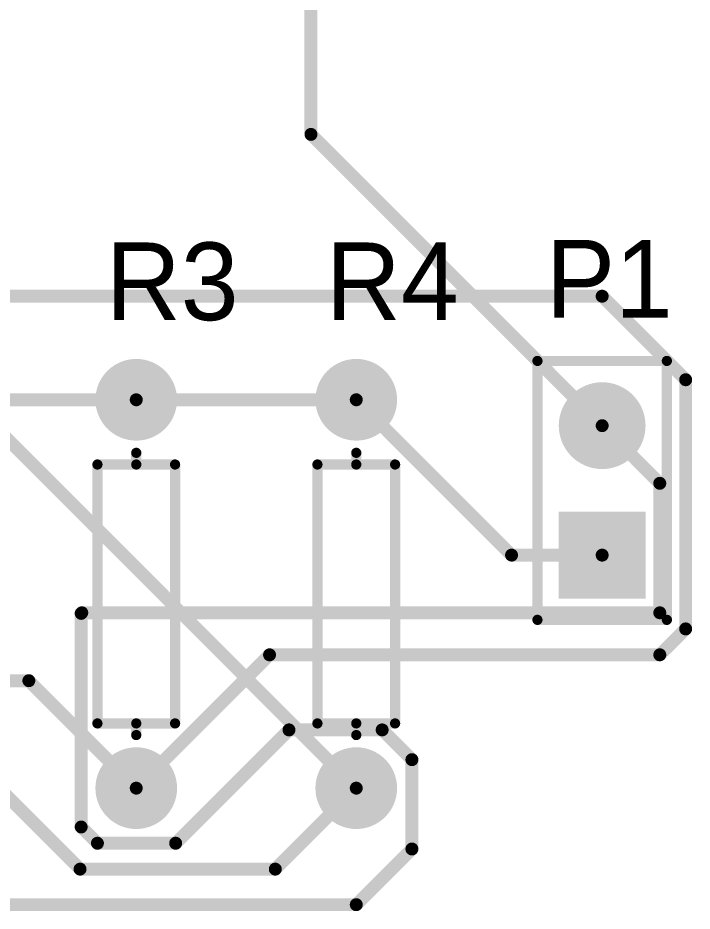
# Model space of a CAD drawing. Header units: millimetres. Extents: x 1.07 to 6.94, y 1.08 to 4.96.
# Drawn here: x 6.019 to 6.54, y 2.33 to 3.02 of the extents above; entities that cross this region are included whole.
import ezdxf

# ---------------------------------------------------------------- set-up
doc = ezdxf.new("R2010")
doc.units = ezdxf.units.MM
doc.header["$MEASUREMENT"] = 0
for name, color, linetype in [('BottomLayer', 5, 'Continuous'), ('BottomSolder', 6, 'Continuous'), ('MultiLayer', 9, 'Continuous'), ('PadHoleLayer', 156, 'Continuous'), ('TopLayer', 1, 'Continuous'), ('TopOverlay', 2, 'Continuous'), ('TopSolder', 216, 'Continuous')]:
    doc.layers.add(name, color=color, linetype=linetype)

# ---------------------------------------------------------------- blocks, each defined once
blk = doc.blocks.new('AXIAL_0_3_36')
at = {"layer": 'BottomLayer', "const_width": 0.02756}
for points in [[(-0.16378, 0, 1), (-0.13622, 0, 1)], [(0.13622, 0, 1), (0.16378, 0, 1)]]:
    blk.add_lwpolyline(points, format="xyb", close=True, dxfattribs=at)
at = {"layer": 'BottomSolder', "const_width": 0.03156}
for points in [[(-0.16578, 0, 1), (-0.13422, 0, 1)], [(0.13422, 0, 1), (0.16578, 0, 1)]]:
    blk.add_lwpolyline(points, format="xyb", close=True, dxfattribs=at)
at = {"layer": 'MultiLayer', "const_width": 0.02756}
for points in [[(-0.16378, 0, 1), (-0.13622, 0, 1)], [(0.13622, 0, 1), (0.16378, 0, 1)]]:
    blk.add_lwpolyline(points, format="xyb", close=True, dxfattribs=at)
at = {"layer": 'PadHoleLayer', "const_width": 0.01673}
for points in [[(-0.15837, 0, 1), (-0.14163, 0, 1)], [(0.14163, 0, 1), (0.15837, 0, 1)]]:
    blk.add_lwpolyline(points, format="xyb", close=True, dxfattribs=at)
at = {"layer": 'TopLayer', "const_width": 0.02756}
for points in [[(-0.16378, 0, 1), (-0.13622, 0, 1)], [(0.13622, 0, 1), (0.16378, 0, 1)]]:
    blk.add_lwpolyline(points, format="xyb", close=True, dxfattribs=at)
at = {"layer": 'TopOverlay', "const_width": 0.00787}
for points in [[(-0.1, 0.03), (-0.1, -0.03)], [(-0.1, 0.03), (0.1, 0.03)], [(0.1, 0.03), (0.1, 0)], [(-0.109, 0), (-0.1, 0)], [(0.1, 0), (0.109, 0)], [(0.1, 0), (0.1, -0.03)], [(-0.1, -0.03), (0.1, -0.03)]]:
    blk.add_lwpolyline(points, dxfattribs=at)
at = {"layer": 'TopOverlay', "const_width": 0.00394}
for points in [[(-0.10197, 0.03, 1), (-0.09803, 0.03, 1)], [(-0.10197, 0.03, 1), (-0.09803, 0.03, 1)], [(0.09803, 0.03, 1), (0.10197, 0.03, 1)], [(0.09803, 0.03, 1), (0.10197, 0.03, 1)], [(-0.11097, 0, 1), (-0.10703, 0, 1)], [(-0.10197, 0, 1), (-0.09803, 0, 1)], [(0.09803, 0, 1), (0.10197, 0, 1)], [(0.09803, 0, 1), (0.10197, 0, 1)], [(0.09803, 0, 1), (0.10197, 0, 1)], [(0.10703, 0, 1), (0.11097, 0, 1)], [(-0.10197, -0.03, 1), (-0.09803, -0.03, 1)], [(-0.10197, -0.03, 1), (-0.09803, -0.03, 1)], [(0.09803, -0.03, 1), (0.10197, -0.03, 1)], [(0.09803, -0.03, 1), (0.10197, -0.03, 1)]]:
    blk.add_lwpolyline(points, format="xyb", close=True, dxfattribs=at)
at = {"layer": 'TopSolder', "const_width": 0.03156}
for points in [[(-0.16578, 0, 1), (-0.13422, 0, 1)], [(0.13422, 0, 1), (0.16578, 0, 1)]]:
    blk.add_lwpolyline(points, format="xyb", close=True, dxfattribs=at)
blk = doc.blocks.new('AXIAL_0_3_37')
at = {"layer": 'BottomLayer', "const_width": 0.02756}
for points in [[(-0.16378, 0, 1), (-0.13622, 0, 1)], [(0.13622, 0, 1), (0.16378, 0, 1)]]:
    blk.add_lwpolyline(points, format="xyb", close=True, dxfattribs=at)
at = {"layer": 'BottomSolder', "const_width": 0.03156}
for points in [[(-0.16578, 0, 1), (-0.13422, 0, 1)], [(0.13422, 0, 1), (0.16578, 0, 1)]]:
    blk.add_lwpolyline(points, format="xyb", close=True, dxfattribs=at)
at = {"layer": 'MultiLayer', "const_width": 0.02756}
for points in [[(-0.16378, 0, 1), (-0.13622, 0, 1)], [(0.13622, 0, 1), (0.16378, 0, 1)]]:
    blk.add_lwpolyline(points, format="xyb", close=True, dxfattribs=at)
at = {"layer": 'PadHoleLayer', "const_width": 0.01673}
for points in [[(-0.15837, 0, 1), (-0.14163, 0, 1)], [(0.14163, 0, 1), (0.15837, 0, 1)]]:
    blk.add_lwpolyline(points, format="xyb", close=True, dxfattribs=at)
at = {"layer": 'TopLayer', "const_width": 0.02756}
for points in [[(-0.16378, 0, 1), (-0.13622, 0, 1)], [(0.13622, 0, 1), (0.16378, 0, 1)]]:
    blk.add_lwpolyline(points, format="xyb", close=True, dxfattribs=at)
at = {"layer": 'TopOverlay', "const_width": 0.00787}
for points in [[(-0.1, 0.03), (-0.1, -0.03)], [(-0.1, 0.03), (0.1, 0.03)], [(0.1, 0.03), (0.1, 0)], [(-0.109, 0), (-0.1, 0)], [(0.1, 0), (0.109, 0)], [(0.1, 0), (0.1, -0.03)], [(-0.1, -0.03), (0.1, -0.03)]]:
    blk.add_lwpolyline(points, dxfattribs=at)
at = {"layer": 'TopOverlay', "const_width": 0.00394}
for points in [[(-0.10197, 0.03, 1), (-0.09803, 0.03, 1)], [(-0.10197, 0.03, 1), (-0.09803, 0.03, 1)], [(0.09803, 0.03, 1), (0.10197, 0.03, 1)], [(0.09803, 0.03, 1), (0.10197, 0.03, 1)], [(-0.11097, 0, 1), (-0.10703, 0, 1)], [(-0.10197, 0, 1), (-0.09803, 0, 1)], [(0.09803, 0, 1), (0.10197, 0, 1)], [(0.09803, 0, 1), (0.10197, 0, 1)], [(0.09803, 0, 1), (0.10197, 0, 1)], [(0.10703, 0, 1), (0.11097, 0, 1)], [(-0.10197, -0.03, 1), (-0.09803, -0.03, 1)], [(-0.10197, -0.03, 1), (-0.09803, -0.03, 1)], [(0.09803, -0.03, 1), (0.10197, -0.03, 1)], [(0.09803, -0.03, 1), (0.10197, -0.03, 1)]]:
    blk.add_lwpolyline(points, format="xyb", close=True, dxfattribs=at)
at = {"layer": 'TopSolder', "const_width": 0.03156}
for points in [[(-0.16578, 0, 1), (-0.13422, 0, 1)], [(0.13422, 0, 1), (0.16578, 0, 1)]]:
    blk.add_lwpolyline(points, format="xyb", close=True, dxfattribs=at)
blk = doc.blocks.new('HDR1X2_52')
at = {"layer": 'BottomLayer', "const_width": 0.02953}
blk.add_lwpolyline([(0.08524, 0, 1), (0.11476, 0, 1)], format="xyb", close=True, dxfattribs=at)
at = {"layer": 'BottomLayer'}
blk.add_solid([(-0.02953, -0.02953), (0.02953, -0.02953), (-0.02953, 0.02953), (0.02953, 0.02953)], dxfattribs=at)
at = {"layer": 'BottomSolder', "const_width": 0.03353}
blk.add_lwpolyline([(0.08324, 0, 1), (0.11676, 0, 1)], format="xyb", close=True, dxfattribs=at)
at = {"layer": 'BottomSolder'}
blk.add_solid([(-0.03353, -0.03353), (0.03353, -0.03353), (-0.03353, 0.03353), (0.03353, 0.03353)], dxfattribs=at)
at = {"layer": 'MultiLayer', "const_width": 0.02953}
blk.add_lwpolyline([(0.08524, 0, 1), (0.11476, 0, 1)], format="xyb", close=True, dxfattribs=at)
at = {"layer": 'MultiLayer'}
blk.add_solid([(-0.02953, -0.02953), (0.02953, -0.02953), (-0.02953, 0.02953), (0.02953, 0.02953)], dxfattribs=at)
at = {"layer": 'PadHoleLayer', "const_width": 0.01772}
for points in [[(-0.00886, 0, 1), (0.00886, 0, 1)], [(0.09114, 0, 1), (0.10886, 0, 1)]]:
    blk.add_lwpolyline(points, format="xyb", close=True, dxfattribs=at)
at = {"layer": 'TopLayer', "const_width": 0.02953}
blk.add_lwpolyline([(0.08524, 0, 1), (0.11476, 0, 1)], format="xyb", close=True, dxfattribs=at)
at = {"layer": 'TopLayer'}
blk.add_solid([(-0.02953, -0.02953), (0.02953, -0.02953), (-0.02953, 0.02953), (0.02953, 0.02953)], dxfattribs=at)
at = {"layer": 'TopOverlay', "const_width": 0.00787}
for points in [[(-0.05, 0.05), (0.15, 0.05)], [(-0.05, 0.05), (-0.05, -0.05)], [(0.15, 0.05), (0.15, -0.05)], [(-0.05, -0.05), (0.15, -0.05)]]:
    blk.add_lwpolyline(points, dxfattribs=at)
at = {"layer": 'TopOverlay', "const_width": 0.00394}
for points in [[(-0.05197, 0.05, 1), (-0.04803, 0.05, 1)], [(-0.05197, 0.05, 1), (-0.04803, 0.05, 1)], [(0.14803, 0.05, 1), (0.15197, 0.05, 1)], [(0.14803, 0.05, 1), (0.15197, 0.05, 1)], [(-0.05197, -0.05, 1), (-0.04803, -0.05, 1)], [(-0.05197, -0.05, 1), (-0.04803, -0.05, 1)], [(0.14803, -0.05, 1), (0.15197, -0.05, 1)], [(0.14803, -0.05, 1), (0.15197, -0.05, 1)]]:
    blk.add_lwpolyline(points, format="xyb", close=True, dxfattribs=at)
at = {"layer": 'TopSolder', "const_width": 0.03353}
blk.add_lwpolyline([(0.08324, 0, 1), (0.11676, 0, 1)], format="xyb", close=True, dxfattribs=at)
at = {"layer": 'TopSolder'}
blk.add_solid([(-0.03353, -0.03353), (0.03353, -0.03353), (-0.03353, 0.03353), (0.03353, 0.03353)], dxfattribs=at)

msp = doc.modelspace()

# ---------------------------------------------------------------- linework, layer by layer
at = {"layer": 'BottomLayer', "const_width": 0.01}
for points in [[(5.304, 2.805), (6.47, 2.805)], [(6.47, 2.805), (6.53453, 2.74047)], [(6.53453, 2.548), (6.53453, 2.74047)], [(5.94, 2.725), (6.11, 2.725)], [(6.11, 2.725), (6.28, 2.725)], [(6.28, 2.725), (6.4, 2.605)], [(6.47, 2.705), (6.51453, 2.66047)], [(5.739, 2.69), (6.06656, 2.36244)], [(6.51453, 2.56047), (6.51453, 2.66047)], [(6.4, 2.605), (6.47, 2.605)], [(6.06744, 2.56), (6.06791, 2.56047)], [(6.06744, 2.395), (6.06744, 2.56)], [(6.06791, 2.56047), (6.51453, 2.56047)], [(6.51453, 2.528), (6.53453, 2.548)], [(6.11, 2.425), (6.213, 2.528)], [(6.213, 2.528), (6.51453, 2.528)], [(6.14044, 2.38244), (6.228, 2.47)], [(6.228, 2.47), (6.3, 2.47)], [(6.3, 2.47), (6.323, 2.447)], [(6.323, 2.378), (6.323, 2.447)], [(6.21744, 2.36244), (6.28, 2.425)], [(6.06744, 2.395), (6.08, 2.38244)], [(6.08, 2.38244), (6.14044, 2.38244)], [(6.28, 2.335), (6.323, 2.378)], [(6.06656, 2.36244), (6.21744, 2.36244)], [(5.885, 2.335), (6.28, 2.335)]]:
    msp.add_lwpolyline(points, dxfattribs=at)
at = {"layer": 'BottomLayer', "const_width": 0.005}
for points in [[(6.4675, 2.805, 1), (6.4725, 2.805, 1)], [(6.4675, 2.805, 1), (6.4725, 2.805, 1)], [(6.53203, 2.74047, 1), (6.53703, 2.74047, 1)], [(6.53203, 2.74047, 1), (6.53703, 2.74047, 1)], [(6.1075, 2.725, 1), (6.1125, 2.725, 1)], [(6.1075, 2.725, 1), (6.1125, 2.725, 1)], [(6.2775, 2.725, 1), (6.2825, 2.725, 1)], [(6.2775, 2.725, 1), (6.2825, 2.725, 1)], [(6.4675, 2.705, 1), (6.4725, 2.705, 1)], [(6.51203, 2.66047, 1), (6.51703, 2.66047, 1)], [(6.51203, 2.66047, 1), (6.51703, 2.66047, 1)], [(6.3975, 2.605, 1), (6.4025, 2.605, 1)], [(6.3975, 2.605, 1), (6.4025, 2.605, 1)], [(6.4675, 2.605, 1), (6.4725, 2.605, 1)], [(6.06494, 2.56, 1), (6.06994, 2.56, 1)], [(6.06494, 2.56, 1), (6.06994, 2.56, 1)], [(6.06541, 2.56047, 1), (6.07041, 2.56047, 1)], [(6.06541, 2.56047, 1), (6.07041, 2.56047, 1)], [(6.51203, 2.56047, 1), (6.51703, 2.56047, 1)], [(6.51203, 2.56047, 1), (6.51703, 2.56047, 1)], [(6.53203, 2.548, 1), (6.53703, 2.548, 1)], [(6.53203, 2.548, 1), (6.53703, 2.548, 1)], [(6.2105, 2.528, 1), (6.2155, 2.528, 1)], [(6.2105, 2.528, 1), (6.2155, 2.528, 1)], [(6.51203, 2.528, 1), (6.51703, 2.528, 1)], [(6.51203, 2.528, 1), (6.51703, 2.528, 1)], [(6.2255, 2.47, 1), (6.2305, 2.47, 1)], [(6.2255, 2.47, 1), (6.2305, 2.47, 1)], [(6.2975, 2.47, 1), (6.3025, 2.47, 1)], [(6.2975, 2.47, 1), (6.3025, 2.47, 1)], [(6.3205, 2.447, 1), (6.3255, 2.447, 1)], [(6.3205, 2.447, 1), (6.3255, 2.447, 1)], [(6.1075, 2.425, 1), (6.1125, 2.425, 1)], [(6.2775, 2.425, 1), (6.2825, 2.425, 1)], [(6.06494, 2.395, 1), (6.06994, 2.395, 1)], [(6.06494, 2.395, 1), (6.06994, 2.395, 1)], [(6.0775, 2.38244, 1), (6.0825, 2.38244, 1)], [(6.0775, 2.38244, 1), (6.0825, 2.38244, 1)], [(6.13794, 2.38244, 1), (6.14294, 2.38244, 1)], [(6.13794, 2.38244, 1), (6.14294, 2.38244, 1)], [(6.3205, 2.378, 1), (6.3255, 2.378, 1)], [(6.3205, 2.378, 1), (6.3255, 2.378, 1)], [(6.06406, 2.36244, 1), (6.06906, 2.36244, 1)], [(6.06406, 2.36244, 1), (6.06906, 2.36244, 1)], [(6.21494, 2.36244, 1), (6.21994, 2.36244, 1)], [(6.21494, 2.36244, 1), (6.21994, 2.36244, 1)], [(6.2775, 2.335, 1), (6.2825, 2.335, 1)], [(6.2775, 2.335, 1), (6.2825, 2.335, 1)]]:
    msp.add_lwpolyline(points, format="xyb", close=True, dxfattribs=at)
at = {"layer": 'TopLayer', "const_width": 0.01}
for points in [[(6.245, 2.93), (6.245, 4.145)], [(6.245, 2.93), (6.47, 2.705)], [(5.983, 2.722), (6.28, 2.425)], [(5.404, 2.508), (6.027, 2.508)], [(6.027, 2.508), (6.11, 2.425)]]:
    msp.add_lwpolyline(points, dxfattribs=at)
at = {"layer": 'TopLayer', "const_width": 0.005}
for points in [[(6.2425, 2.93, 1), (6.2475, 2.93, 1)], [(6.2425, 2.93, 1), (6.2475, 2.93, 1)], [(6.4675, 2.705, 1), (6.4725, 2.705, 1)], [(6.0245, 2.508, 1), (6.0295, 2.508, 1)], [(6.0245, 2.508, 1), (6.0295, 2.508, 1)], [(6.1075, 2.425, 1), (6.1125, 2.425, 1)], [(6.2775, 2.425, 1), (6.2825, 2.425, 1)]]:
    msp.add_lwpolyline(points, format="xyb", close=True, dxfattribs=at)

# ---------------------------------------------------------------- block references
at = {"rotation": 90}
for name, p in [('AXIAL_0_3_37', (6.11, 2.575)), ('AXIAL_0_3_36', (6.28, 2.575)), ('HDR1X2_52', (6.47, 2.605))]:
    msp.add_blockref(name, p, dxfattribs=at)

# ---------------------------------------------------------------- texts
at = {"layer": 'TopOverlay'}
for s, p in [('R3', (6.0865, 2.7865)), ('R4', (6.2565, 2.7865)), ('P1', (6.4265, 2.7885))]:
    msp.add_text(s, height=0.06, dxfattribs=at).set_placement(p)

doc.saveas('drawing.dxf')
